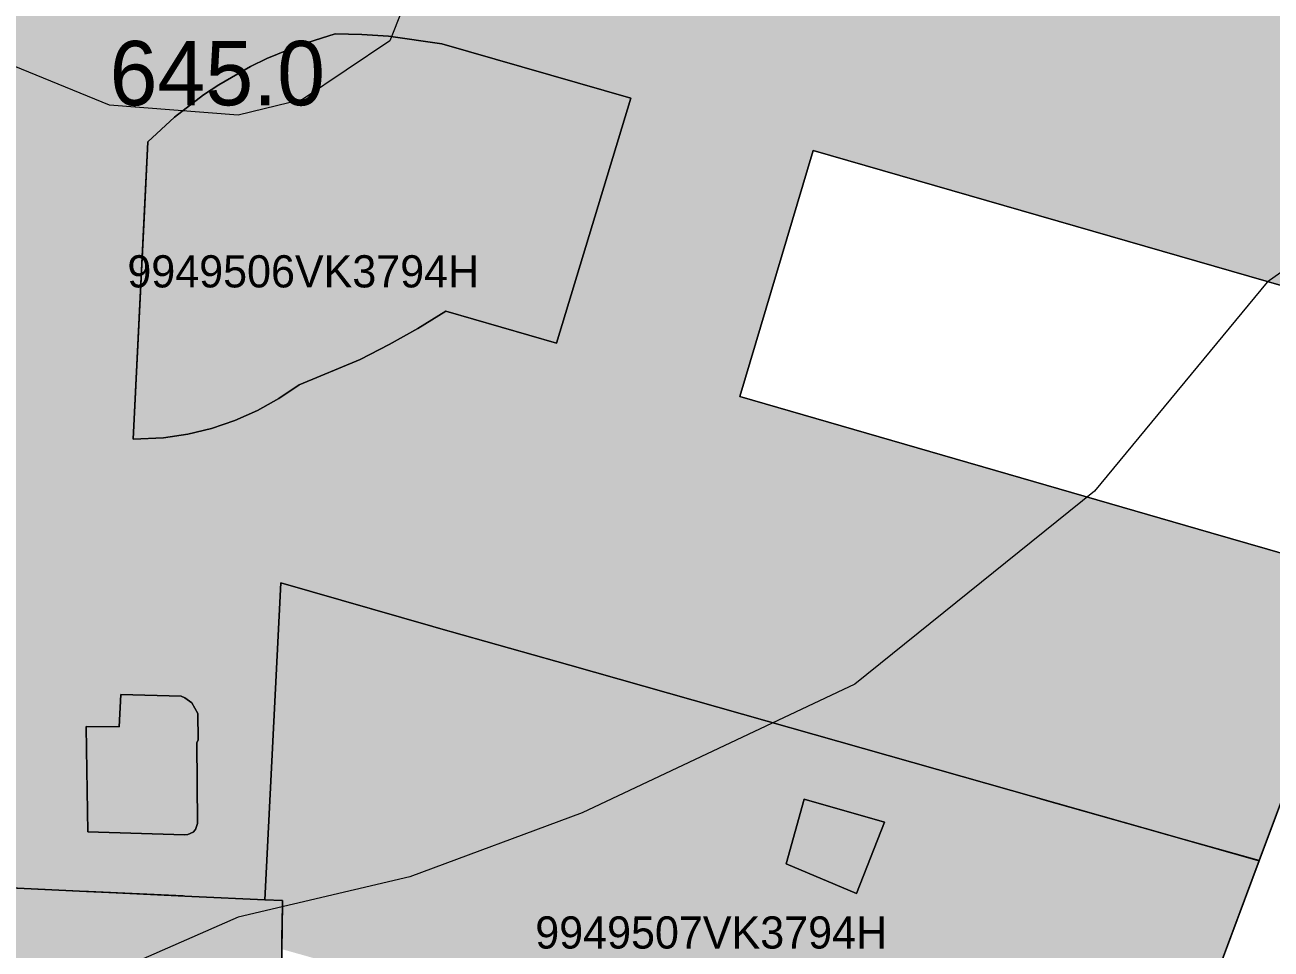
# Model space of a CAD drawing. Header units: metres. Extents: x -6 to 1255, y -2 to 532.
# Drawn here: x 196.19 to 234.91, y 242.59 to 271.32 of the extents above; entities that cross this region are included whole.
import ezdxf

# ---------------------------------------------------------------- set-up
doc = ezdxf.new("R2010")
doc.units = ezdxf.units.M
doc.header["$MEASUREMENT"] = 0
for name, color, linetype, lineweight, true_color in [('TPX_BUILDINGS', 7, 'CONTINUOUS', 0, 0x000000), ('TPX_BUILDINGS_HATCH', 7, 'CONTINUOUS', 0, 0xf0f0f0), ('TPX_BUILDINGS_SHADOWS_HATCH', 7, 'CONTINUOUS', 0, 0x000000), ('TPX_BUILDINGS_SHADOWS_OUTLINES', 7, 'CONTINUOUS', 0, 0x000000), ('TPX_CADASTRES', 7, 'CONTINUOUS', 0, 0x646464), ('TPX_CADASTRES_TEXT', 7, 'CONTINUOUS', 0, 0x000000), ('TPX_RELIEF_CONTOUR_LINES', 7, 'CONTINUOUS', 0, 0x969696), ('TPX_RELIEF_CONTOUR_LINES_TEXT', 7, 'CONTINUOUS', 0, 0x000000)]:
    doc.layers.add(name, color=color, linetype=linetype, lineweight=lineweight, true_color=true_color)

msp = doc.modelspace()

# ---------------------------------------------------------------- hatches: boundary and pattern name
at = {"layer": 'TPX_BUILDINGS_HATCH'}
h = msp.add_hatch(color=256, dxfattribs=at)
h.paths.add_polyline_path([(172.653, 278.022), (169.323, 278.543), (171.925, 267.224), (175.213, 267.123), (178.213, 267.033), (180.953, 266.953), (193.363, 266.583), (193.023, 258.643), (180.673, 259.023), (180.113, 259.043), (177.263, 259.133), (173.913, 259.233), (173.933, 258.993), (177.523, 245.373), (180.733, 245.223), (182.423, 245.143), (183.663, 245.083), (198.103, 244.383), (198.163, 244.38), (201.373, 244.233), (203.649, 244.123), (204.143, 253.973), (208.793, 252.644), (208.863, 252.624), (209.043, 252.573), (212.723, 251.535), (213.123, 251.423), (226.843, 247.523), (231.703, 246.143), (231.953, 246.072), (234.543, 245.342), (237.83, 254.143), (234.803, 255.022), (233.043, 255.532), (218.403, 259.773), (220.683, 267.413), (235.293, 263.203), (237.513, 262.562), (240.629, 261.664), (240.803, 262.132), (244.333, 271.592), (241.202, 272.498), (233.583, 274.703), (223.223, 277.693), (216.063, 279.763), (214.503, 280.213), (213.123, 280.613), (210.823, 281.283), (209.294, 281.725), (209.243, 278.053), (203.003, 276.783), (202.843, 276.853), (200.485, 278.066), (200.313, 278.153), (200.565, 279.774), (200.724, 283.186), (200.383, 283.253), (199.633, 283.404), (198.093, 283.713), (195.463, 284.252), (194.063, 279.433), (190.917, 280.342), (189.923, 275.203), (175.653, 277.552), (175.523, 277.573), (172.653, 278.022)])
h.paths.add_polyline_path([(198.093, 249.513), (199.123, 249.503), (199.173, 250.503), (201.043, 250.453), (201.163, 250.403), (201.373, 250.243), (201.563, 249.913), (201.573, 249.093), (201.533, 249.003), (201.553, 246.503), (201.493, 246.313), (201.423, 246.233), (201.253, 246.153), (201.153, 246.143), (198.143, 246.243), (198.103, 248.803), (198.093, 249.513)], flags=16)
h.paths.add_polyline_path([(199.553, 258.443), (200.013, 267.683), (200.843, 268.453), (201.743, 269.143), (202.213, 269.453), (203.203, 270.023), (203.703, 270.273), (204.753, 270.703), (205.833, 271.043), (206.663, 271.023), (207.493, 270.963), (209.143, 270.733), (215.013, 269.043), (212.703, 261.423), (209.273, 262.423), (208.403, 261.883), (207.513, 261.383), (206.603, 260.923), (204.713, 260.133), (204.083, 259.703), (203.413, 259.333), (202.713, 259.023), (201.993, 258.773), (201.253, 258.593), (200.493, 258.483), (199.553, 258.443)], flags=16)
h = msp.add_hatch(color=256, dxfattribs=at)
h.paths.add_polyline_path([(204.143, 253.973), (203.649, 244.123), (204.193, 244.103), (204.19, 243.863), (204.178, 242.963), (204.174, 242.593), (215.413, 239.423), (214.953, 237.813), (217.233, 237.173), (216.973, 236.063), (220.664, 235.117), (222.123, 234.743), (225.322, 233.919), (229.143, 232.935), (229.853, 232.752), (234.543, 245.342), (233.933, 245.514), (231.953, 246.072), (231.703, 246.143), (226.843, 247.523), (223.332, 248.521), (213.123, 251.423), (212.723, 251.535), (209.043, 252.573), (208.863, 252.624), (204.143, 253.973)])
h.paths.add_polyline_path([(219.843, 245.243), (220.403, 247.253), (222.903, 246.543), (222.033, 244.323), (219.843, 245.243)], flags=16)
msp.add_hatch(color=256, dxfattribs=at).paths.add_polyline_path([(180.733, 245.223), (177.523, 245.373), (180.023, 235.903), (181.849, 229.622), (188.493, 206.763), (203.682, 205.083), (203.697, 206.183), (203.712, 207.363), (203.801, 214.103), (203.813, 215.073), (203.822, 215.743), (203.826, 216.013), (203.839, 217.043), (203.923, 223.443), (204.056, 233.533), (204.133, 239.373), (204.174, 242.593), (204.178, 242.963), (204.19, 243.863), (204.193, 244.103), (203.649, 244.123), (201.373, 244.233), (198.103, 244.383), (196.753, 244.448), (183.663, 245.083), (182.913, 245.119), (182.793, 245.125), (182.423, 245.143), (180.733, 245.223)])
at = {"layer": 'TPX_BUILDINGS_SHADOWS_HATCH'}
for points in [[(199.906, 265.525), (199.553, 258.443), (200.493, 258.483), (201.253, 258.593), (201.993, 258.773), (202.713, 259.023), (203.413, 259.333), (204.083, 259.703), (204.713, 260.133), (206.603, 260.923), (207.513, 261.383), (208.403, 261.883), (209.273, 262.423), (212.703, 261.423), (215.013, 269.043), (209.143, 270.733), (207.493, 270.963), (206.663, 271.023), (205.833, 271.043), (204.753, 270.703), (203.703, 270.273), (203.203, 270.023), (202.213, 269.453), (201.743, 269.143), (200.843, 268.453), (200.013, 267.683), (199.906, 265.525)], [(199.123, 249.503), (198.093, 249.513), (198.103, 248.803), (198.143, 246.243), (201.153, 246.143), (201.253, 246.153), (201.423, 246.233), (201.493, 246.313), (201.553, 246.503), (201.533, 249.003), (201.573, 249.093), (201.563, 249.913), (201.373, 250.243), (201.163, 250.403), (201.043, 250.453), (199.173, 250.503), (199.123, 249.503)], [(220.403, 247.253), (219.843, 245.243), (222.033, 244.323), (222.903, 246.543), (220.403, 247.253)], [(227.777, 247.258), (227.551, 247.322), (227.777, 247.258), (230.893, 246.373), (231.695, 246.145), (231.703, 246.143), (231.917, 246.083), (231.703, 246.143), (231.695, 246.145), (230.893, 246.373), (227.777, 247.258)], [(198.163, 244.38), (198.108, 244.383), (201.106, 244.245), (198.163, 244.38)]]:
    msp.add_hatch(color=256, dxfattribs=at).paths.add_polyline_path(points)

# ---------------------------------------------------------------- linework, layer by layer
at = {"layer": 'TPX_BUILDINGS', "elevation": 0.042}
for points in [[(199.553, 258.443), (200.013, 267.683), (200.843, 268.453), (201.743, 269.143), (202.213, 269.453), (203.203, 270.023), (203.703, 270.273), (204.753, 270.703), (205.833, 271.043), (206.663, 271.023), (207.493, 270.963), (209.143, 270.733), (215.013, 269.043), (212.703, 261.423), (209.273, 262.423), (208.403, 261.883), (207.513, 261.383), (206.603, 260.923), (204.713, 260.133), (204.083, 259.703), (203.413, 259.333), (202.713, 259.023), (201.993, 258.773), (201.253, 258.593), (200.493, 258.483)], [(198.093, 249.513), (199.123, 249.503), (199.173, 250.503), (201.043, 250.453), (201.163, 250.403), (201.373, 250.243), (201.563, 249.913), (201.573, 249.093), (201.533, 249.003), (201.553, 246.503), (201.493, 246.313), (201.423, 246.233), (201.253, 246.153), (201.153, 246.143), (198.143, 246.243), (198.103, 248.803)], [(219.843, 245.243), (220.403, 247.253), (222.903, 246.543), (222.033, 244.323)]]:
    msp.add_lwpolyline(points, close=True, dxfattribs=at)
for points in [[(183.663, 245.083), (198.103, 244.383), (198.163, 244.38), (201.373, 244.233), (203.649, 244.123), (204.143, 253.973), (208.793, 252.644), (208.863, 252.624), (209.043, 252.573), (212.723, 251.535), (213.123, 251.423), (226.843, 247.523), (231.703, 246.143), (231.953, 246.072), (234.543, 245.342), (237.83, 254.143), (234.803, 255.022), (233.043, 255.532), (218.403, 259.773), (220.683, 267.413), (235.293, 263.203)], [(229.853, 232.752), (234.543, 245.342), (233.933, 245.514), (231.953, 246.072), (231.703, 246.143), (226.843, 247.523), (223.332, 248.521), (213.123, 251.423), (212.723, 251.535), (209.043, 252.573), (208.863, 252.624), (204.143, 253.973), (203.649, 244.123), (204.193, 244.103), (204.19, 243.863), (204.178, 242.963), (204.174, 242.593)], [(203.813, 215.073), (203.822, 215.743), (203.826, 216.013), (203.839, 217.043), (203.923, 223.443), (204.056, 233.533), (204.133, 239.373), (204.174, 242.593), (204.178, 242.963), (204.19, 243.863), (204.193, 244.103), (203.649, 244.123), (201.373, 244.233), (198.103, 244.383), (196.753, 244.448), (183.663, 245.083), (182.913, 245.119), (182.793, 245.125), (182.423, 245.143), (180.733, 245.223), (177.523, 245.373), (180.023, 235.903), (181.849, 229.622), (188.493, 206.763)]]:
    msp.add_lwpolyline(points, dxfattribs=at)
at = {"layer": 'TPX_BUILDINGS_SHADOWS_OUTLINES', "elevation": 0.039}
msp.add_lwpolyline([(244.333, 271.592), (240.803, 262.132), (240.629, 261.664), (235.293, 263.203), (220.683, 267.413), (218.403, 259.773), (233.043, 255.532), (234.803, 255.022), (237.83, 254.143), (234.543, 245.342), (229.853, 232.752), (220.678, 208.176)], dxfattribs=at)
for points in [[(199.906, 265.525), (199.553, 258.443), (200.493, 258.483), (201.253, 258.593), (201.993, 258.773), (202.713, 259.023), (203.413, 259.333), (204.083, 259.703), (204.713, 260.133), (206.603, 260.923), (207.513, 261.383), (208.403, 261.883), (209.273, 262.423), (212.703, 261.423), (215.013, 269.043), (209.143, 270.733), (207.493, 270.963), (206.663, 271.023), (205.833, 271.043), (204.753, 270.703), (203.703, 270.273), (203.203, 270.023), (202.213, 269.453), (201.743, 269.143), (200.843, 268.453), (200.013, 267.683)], [(199.123, 249.503), (198.093, 249.513), (198.103, 248.803), (198.143, 246.243), (201.153, 246.143), (201.253, 246.153), (201.423, 246.233), (201.493, 246.313), (201.553, 246.503), (201.533, 249.003), (201.573, 249.093), (201.563, 249.913), (201.373, 250.243), (201.163, 250.403), (201.043, 250.453), (199.173, 250.503)], [(220.403, 247.253), (219.843, 245.243), (222.033, 244.323), (222.903, 246.543)], [(227.777, 247.258), (227.551, 247.322), (227.777, 247.258), (230.893, 246.373), (231.695, 246.145), (231.703, 246.143), (231.917, 246.083), (231.703, 246.143), (231.695, 246.145), (230.893, 246.373)], [(198.163, 244.38), (198.108, 244.383), (201.106, 244.245)]]:
    msp.add_lwpolyline(points, close=True, dxfattribs=at)
at = {"layer": 'TPX_CADASTRES', "elevation": 0.024}
msp.add_lwpolyline([(183.663, 245.084), (198.103, 244.383), (198.163, 244.381), (201.373, 244.233), (203.649, 244.123), (204.143, 253.973), (208.863, 252.625), (209.043, 252.573), (212.723, 251.536), (213.123, 251.423), (226.843, 247.523), (231.703, 246.144), (231.953, 246.073), (234.543, 245.343), (237.83, 254.144), (238.143, 254.983), (240.629, 261.664), (240.803, 262.133), (244.333, 271.593)], dxfattribs=at)
for points in [[(204.143, 253.973), (203.649, 244.123), (204.193, 244.103), (204.133, 239.373), (205.223, 239.083), (213.123, 237.063), (216.973, 236.063), (222.123, 234.743), (229.853, 232.753), (234.543, 245.343), (231.953, 246.073), (226.843, 247.523), (213.123, 251.423), (209.043, 252.573)], [(182.423, 245.144), (177.523, 245.374), (180.023, 235.904), (188.493, 206.763), (203.682, 205.083), (204.133, 239.373), (204.193, 244.103), (203.649, 244.123), (201.373, 244.233), (198.103, 244.383)]]:
    msp.add_lwpolyline(points, close=True, dxfattribs=at)
at = {"layer": 'TPX_RELIEF_CONTOUR_LINES', "elevation": 0.045}
for points in [[(188.978, 344.768), (199.323, 314.789), (200.821, 312.362), (206.816, 307.846), (209.1, 304.795), (211.187, 294.802), (212.928, 290.805), (213.901, 286.807), (213.561, 284.809), (206.816, 281.898), (206.382, 280.811), (208.237, 274.815), (208.315, 272.817), (207.53, 270.818), (204.818, 269.001), (202.82, 268.512), (198.823, 268.819), (192.829, 271.272)], [(198.823, 268.819), (198.823, 268.819)], [(255.99, 254.829), (254.773, 257.113), (252.775, 255.88), (248.779, 255.828), (246.781, 256.577), (245.78, 262.823), (244.782, 264.155), (242.784, 265.487), (238.788, 266.154), (234.791, 263.323), (229.421, 256.827), (221.979, 250.831), (213.51, 246.834), (208.149, 244.836), (202.82, 243.586), (196.825, 240.956), (192.829, 240.667)]]:
    msp.add_lwpolyline(points, dxfattribs=at)

# ---------------------------------------------------------------- texts
at = {"layer": 'TPX_CADASTRES_TEXT'}
for s, p in [('9949506VK3794H', (199.375, 263.159, 0.024)), ('9949507VK3794H', (212.049, 242.611, 0.024))]:
    msp.add_text(s, height=1, dxfattribs=at).set_placement(p)
at = {"layer": 'TPX_RELIEF_CONTOUR_LINES_TEXT'}
msp.add_text('645.0', height=2, dxfattribs=at).set_placement((198.823, 268.819, 0.045))

doc.saveas('drawing.dxf')
